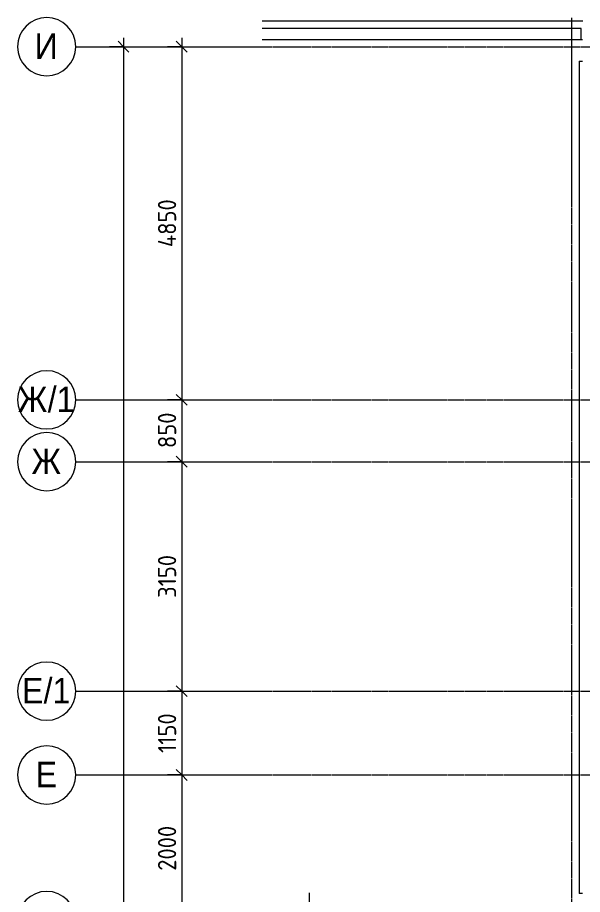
# Model space of a CAD drawing. Header units: millimetres. Extents: x -3917 to 185442, y -8553 to 29000.
# Drawn here: x -3899 to 3854, y 15358 to 27400 of the extents above; entities that cross this region are included whole.
import ezdxf

# ---------------------------------------------------------------- set-up
doc = ezdxf.new("R2010")
doc.units = ezdxf.units.MM
doc.linetypes.add('Осевая', pattern=[31.75, 6.35, -4.7625, 15.875, -4.7625])
for name, color, linetype, lineweight in [('A-ANNO-DIMS', 7, 'Continuous', 9), ('A-ANNO-DIMS-100', 7, 'Continuous', 9), ('Оси', 7, 'Continuous', 9), ('Оси-1', 7, 'Continuous', 20), ('Оси-2', 7, 'Осевая', 9)]:
    doc.layers.add(name, color=color, linetype=linetype, lineweight=lineweight)
doc.layers.add('A-WALL-2', color=7, linetype='Continuous', lineweight=9, true_color=0x535353)
doc.layers.add('I-WALL-1', color=7, linetype='Continuous', lineweight=9, true_color=0x535353)
doc.styles.add('Arial', font='arial.ttf', dxfattribs={"width": 0.9, "height": 350})
doc.styles.add('ISOCPEUR', font='isocpeur.ttf', dxfattribs={"width": 0.9, "height": 250})
doc.dimstyles.new('ISO-2_5_0_9К_БОЛЬШОЙ', dxfattribs={"dimscale": 304.8, "dimtxt": 248.995294, "dimasz": 0.492126, "dimexe": 0.393701, "dimexo": 0.984252, "dimgap": 0, "dimtad": 1, "dimdec": 0, "dimrnd": 10, "dimzin": 0, "dimdsep": 46, "dimtxsty": 'ISOCPEUR', "dimblk1": 'OBLIQUE', "dimblk2": 'OBLIQUE', "dimsah": 1, "dimcen": 0.09, "dimdle": 0.393701, "dimazin": 0, "dimtfac": 1, "dimtdec": 4, "dimtix": 1, "dimtmove": 0, "dimatfit": 3, "dimfxl": 1, "dimtvp": 1, "dimtolj": 1, "dimtzin": 0, "dimarcsym": 2})

# ---------------------------------------------------------------- blocks, each defined once
blk = doc.blocks.new('Ось сетки - D8-29747960-Сводный план потолков 2 этажа в осях 1-12')
at = {"layer": 'Оси-1'}
for start, end in [(360, 180), (180, 360)]:
    blk.add_arc((0, 0), 4, start, end, dxfattribs=at)
blk = doc.blocks.new('DIMBLOCK13-Сводный план потолков 2 этажа в осях 1-12')
at = {"layer": 'A-ANNO-DIMS-100'}
for p, q in [((-1645, 27120), (-1645, 22150)), ((-1839, 27000), (-1525, 27000)), ((-1645, 27000), (-1839, 27000)), ((-1839, 22150), (-1525, 22150)), ((-1645, 22150), (-1839, 22150))]:
    blk.add_line(p, q, dxfattribs=at)
at = {"layer": 'A-ANNO-DIMS-100', "lineweight": 20}
for p, q in [((-1645, 27000), (-1720, 27075)), ((-1645, 27000), (-1570, 26925)), ((-1645, 22150), (-1720, 22225)), ((-1645, 22150), (-1570, 22075))]:
    blk.add_line(p, q, dxfattribs=at)
at = {"layer": 'A-ANNO-DIMS-100', "color": 0, "insert": (-1972, 24247), "char_height": 250, "width": 787.21, "attachment_point": 1, "rotation": 90, "line_spacing_factor": 1.149209, "style": 'ISOCPEUR'}
blk.add_mtext('4850', dxfattribs=at)
blk = doc.blocks.new('_Oblique')
at = {"color": 0, "linetype": 'ByBlock', "lineweight": -2}
blk.add_line((-0.5, -0.5), (0.5, 0.5), dxfattribs=at)
blk = doc.blocks.new('DIMBLOCK14-Сводный план потолков 2 этажа в осях 1-12')
at = {"layer": 'A-ANNO-DIMS-100', "lineweight": 20}
for p, q in [((-1645, 22150), (-1720, 22225)), ((-1645, 22150), (-1570, 22075)), ((-1645, 21300), (-1720, 21375)), ((-1645, 21300), (-1570, 21225))]:
    blk.add_line(p, q, dxfattribs=at)
at = {"layer": 'A-ANNO-DIMS-100'}
for p, q in [((-1839, 22150), (-1525, 22150)), ((-1645, 22150), (-1839, 22150)), ((-1645, 22150), (-1645, 21300)), ((-1839, 21300), (-1525, 21300)), ((-1645, 21300), (-1839, 21300))]:
    blk.add_line(p, q, dxfattribs=at)
at = {"layer": 'A-ANNO-DIMS-100', "color": 0, "insert": (-1972, 21488), "char_height": 250, "width": 568.86, "attachment_point": 1, "rotation": 90, "line_spacing_factor": 1.149209, "style": 'ISOCPEUR'}
blk.add_mtext('850', dxfattribs=at)
blk = doc.blocks.new('DIMBLOCK15-Сводный план потолков 2 этажа в осях 1-12')
at = {"layer": 'A-ANNO-DIMS-100', "lineweight": 20}
for p, q in [((-1645, 21300), (-1720, 21375)), ((-1645, 21300), (-1570, 21225)), ((-1645, 18150), (-1720, 18225)), ((-1645, 18150), (-1570, 18075))]:
    blk.add_line(p, q, dxfattribs=at)
at = {"layer": 'A-ANNO-DIMS-100'}
for p, q in [((-1839, 21300), (-1525, 21300)), ((-1645, 21300), (-1839, 21300)), ((-1645, 21300), (-1645, 18150)), ((-1839, 18150), (-1525, 18150)), ((-1645, 18150), (-1839, 18150))]:
    blk.add_line(p, q, dxfattribs=at)
at = {"layer": 'A-ANNO-DIMS-100', "color": 0, "insert": (-1972, 19431), "char_height": 250, "width": 706.76, "attachment_point": 1, "rotation": 90, "line_spacing_factor": 1.149209, "style": 'ISOCPEUR'}
blk.add_mtext('3150', dxfattribs=at)
blk = doc.blocks.new('DIMBLOCK16-Сводный план потолков 2 этажа в осях 1-12')
at = {"layer": 'A-ANNO-DIMS-100', "lineweight": 20}
for p, q in [((-1645, 18150), (-1720, 18225)), ((-1645, 18150), (-1570, 18075)), ((-1645, 17000), (-1720, 17075)), ((-1645, 17000), (-1570, 16925))]:
    blk.add_line(p, q, dxfattribs=at)
at = {"layer": 'A-ANNO-DIMS-100'}
for p, q in [((-1839, 18150), (-1525, 18150)), ((-1645, 18150), (-1839, 18150)), ((-1645, 18150), (-1645, 17000)), ((-1839, 17000), (-1525, 17000)), ((-1645, 17000), (-1839, 17000))]:
    blk.add_line(p, q, dxfattribs=at)
at = {"layer": 'A-ANNO-DIMS-100', "color": 0, "insert": (-1972, 17302), "char_height": 250, "width": 655.05, "attachment_point": 1, "rotation": 90, "line_spacing_factor": 1.149209, "style": 'ISOCPEUR'}
blk.add_mtext('1150', dxfattribs=at)
blk = doc.blocks.new('DIMBLOCK17-Сводный план потолков 2 этажа в осях 1-12')
at = {"layer": 'A-ANNO-DIMS-100'}
for p, q in [((-1839, 17000), (-1525, 17000)), ((-1645, 17000), (-1839, 17000)), ((-1645, 17000), (-1645, 15000)), ((9561, 15000), (-1765, 15000)), ((-1645, 15000), (9561, 15000))]:
    blk.add_line(p, q, dxfattribs=at)
at = {"layer": 'A-ANNO-DIMS-100', "lineweight": 20}
for p, q in [((-1645, 17000), (-1720, 17075)), ((-1645, 17000), (-1570, 16925)), ((-1645, 15000), (-1720, 15075)), ((-1645, 15000), (-1570, 14925))]:
    blk.add_line(p, q, dxfattribs=at)
at = {"layer": 'A-ANNO-DIMS-100', "color": 0, "insert": (-1972, 15684), "char_height": 250, "width": 758.48, "attachment_point": 1, "rotation": 90, "line_spacing_factor": 1.149209, "style": 'ISOCPEUR'}
blk.add_mtext('2000', dxfattribs=at)
blk = doc.blocks.new('DIMBLOCK25-Сводный план потолков 2 этажа в осях 1-12')
at = {"layer": 'A-ANNO-DIMS-100'}
for p, q in [((-2445, 27120), (-2445, -120)), ((-2639, 27000), (-2325, 27000)), ((-2445, 27000), (-2639, 27000)), ((-2639, 0), (-2325, 0)), ((-2445, 0), (-2639, 0))]:
    blk.add_line(p, q, dxfattribs=at)
at = {"layer": 'A-ANNO-DIMS-100', "lineweight": 20}
for p, q in [((-2445, 27000), (-2520, 27075)), ((-2445, 27000), (-2370, 26925)), ((-2445, 0), (-2520, 75)), ((-2445, 0), (-2370, -75))]:
    blk.add_line(p, q, dxfattribs=at)
at = {"layer": 'A-ANNO-DIMS-100', "color": 0, "insert": (-2772, 13105), "char_height": 250, "width": 948.1, "attachment_point": 1, "rotation": 90, "line_spacing_factor": 1.149209, "style": 'ISOCPEUR'}
blk.add_mtext('27000', dxfattribs=at)

msp = doc.modelspace()

# ---------------------------------------------------------------- linework, layer by layer
at = {"layer": 'A-WALL-2'}
for p, q in [((3860, 27350), (-541.5, 27350)), ((3835, 27250), (-541.5, 27250)), ((3835, 27100), (3835, 27250)), ((-541.5, 27100), (3854.1, 27100))]:
    msp.add_line(p, q, dxfattribs=at)
at = {"layer": 'I-WALL-1'}
for p, q in [((3810, 26801.5), (3810, 15371.5)), ((3810, 26801.5), (3854.1, 26801.5)), ((3854.1, 15371.5), (3810, 15371.5))]:
    msp.add_line(p, q, dxfattribs=at)
at = {"layer": 'Оси'}
for p, q in [((3710, 24898.1), (3710, 27398.1)), ((-3099.2, 27000), (-599.2, 27000)), ((-3099.2, 22150), (-599.2, 22150)), ((-3099.2, 21300), (-599.2, 21300)), ((-3099.2, 18150), (-599.2, 18150)), ((-3099.2, 17000), (-599.2, 17000)), ((110, 12880), (110, 15380))]:
    msp.add_line(p, q, dxfattribs=at)
at = {"layer": 'Оси-2'}
for p, q in [((-599.2, 27000), (31340, 27000)), ((3710, 593.7), (3710, 24898.1)), ((-599.2, 22150), (35990, 22150)), ((-599.2, 21300), (35990, 21300)), ((-599.2, 18150), (35990, 18150)), ((-599.2, 17000), (35990, 17000))]:
    msp.add_line(p, q, dxfattribs=at)

# ---------------------------------------------------------------- block references
at = {"layer": 'Оси-1', "xscale": 99.99999999999993, "yscale": 99.99999999999993, "zscale": 99.99999999999993, "rotation": 269.9999999999994}
for p in [(-3499.2, 27000), (-3499.2, 22150), (-3499.2, 21300), (-3499.2, 18150), (-3499.2, 17000), (-3499.2, 15000)]:
    msp.add_blockref('Ось сетки - D8-29747960-Сводный план потолков 2 этажа в осях 1-12', p, dxfattribs=at)

# ---------------------------------------------------------------- texts
at = {"layer": 'Оси', "char_height": 350, "attachment_point": 1, "style": 'Arial'}
for s, insert, width in [('\\fArial|b0|i0|c204|p34|;\\W.9;И', (-3663.7, 27181), 389.62), ('\\fArial|b0|i0|c204|p34|;\\W.9;Ж', (-3895.9, 22331), 497.848), ('/1', (-3485.2, 22331), 454.557), ('\\fArial|b0|i0|c204|p34|;\\W.9;Ж', (-3708.3, 21481), 497.848), ('\\fArial|b0|i0|c204|p34|;\\W.9;Е', (-3839.2, 18331), 360.759), ('/1', (-3541.6, 18331), 454.557), ('\\fArial|b0|i0|c204|p34|;\\W.9;Е', (-3652, 17181), 360.759)]:
    msp.add_mtext(s, dxfattribs=dict(at, insert=insert, width=width))

# ---------------------------------------------------------------- dimensions: what is measured, and where the dimension line sits
at = {"layer": 'A-ANNO-DIMS'}
for base, p1, p2, override, picture, middle in [((-2445.1, 0), (-2339, 27000), (-2339, 0), {"dimpost": '<>', "dimfxl": 26999.999823}, 'DIMBLOCK25-Сводный план потолков 2 этажа в осях 1-12', (-2570.1, 13500)), ((-1645.1, 22150), (-1539, 27000), (-1539, 22150), {"dimpost": '<>', "dimfxl": 4849.999753}, 'DIMBLOCK13-Сводный план потолков 2 этажа в осях 1-12', (-1770.1, 24575)), ((-1645.1, 21300), (-1539, 22150), (-1539, 21300), {"dimpost": '<>', "dimfxl": 850}, 'DIMBLOCK14-Сводный план потолков 2 этажа в осях 1-12', (-1770.1, 21725)), ((-1645.1, 18150), (-1539, 21300), (-1539, 18150), {"dimpost": '<>', "dimfxl": 3150}, 'DIMBLOCK15-Сводный план потолков 2 этажа в осях 1-12', (-1770.1, 19725)), ((-1645.1, 17000), (-1539, 18150), (-1539, 17000), {"dimpost": '<>', "dimfxl": 1150}, 'DIMBLOCK16-Сводный план потолков 2 этажа в осях 1-12', (-1770.1, 17575)), ((-1645.1, 15000), (-1539, 17000), (9860.6, 15000), {"dimpost": '<>', "dimfxl": 11573.73978}, 'DIMBLOCK17-Сводный план потолков 2 этажа в осях 1-12', (-1770.1, 16000))]:
    dim = msp.add_linear_dim(base=base, p1=p1, p2=p2, angle=90, dimstyle='ISO-2_5_0_9К_БОЛЬШОЙ', override=override, dxfattribs=at)
    dim.commit()
    dim.dimension.update_dxf_attribs({"geometry": picture, "text_midpoint": middle})

doc.saveas('drawing.dxf')
